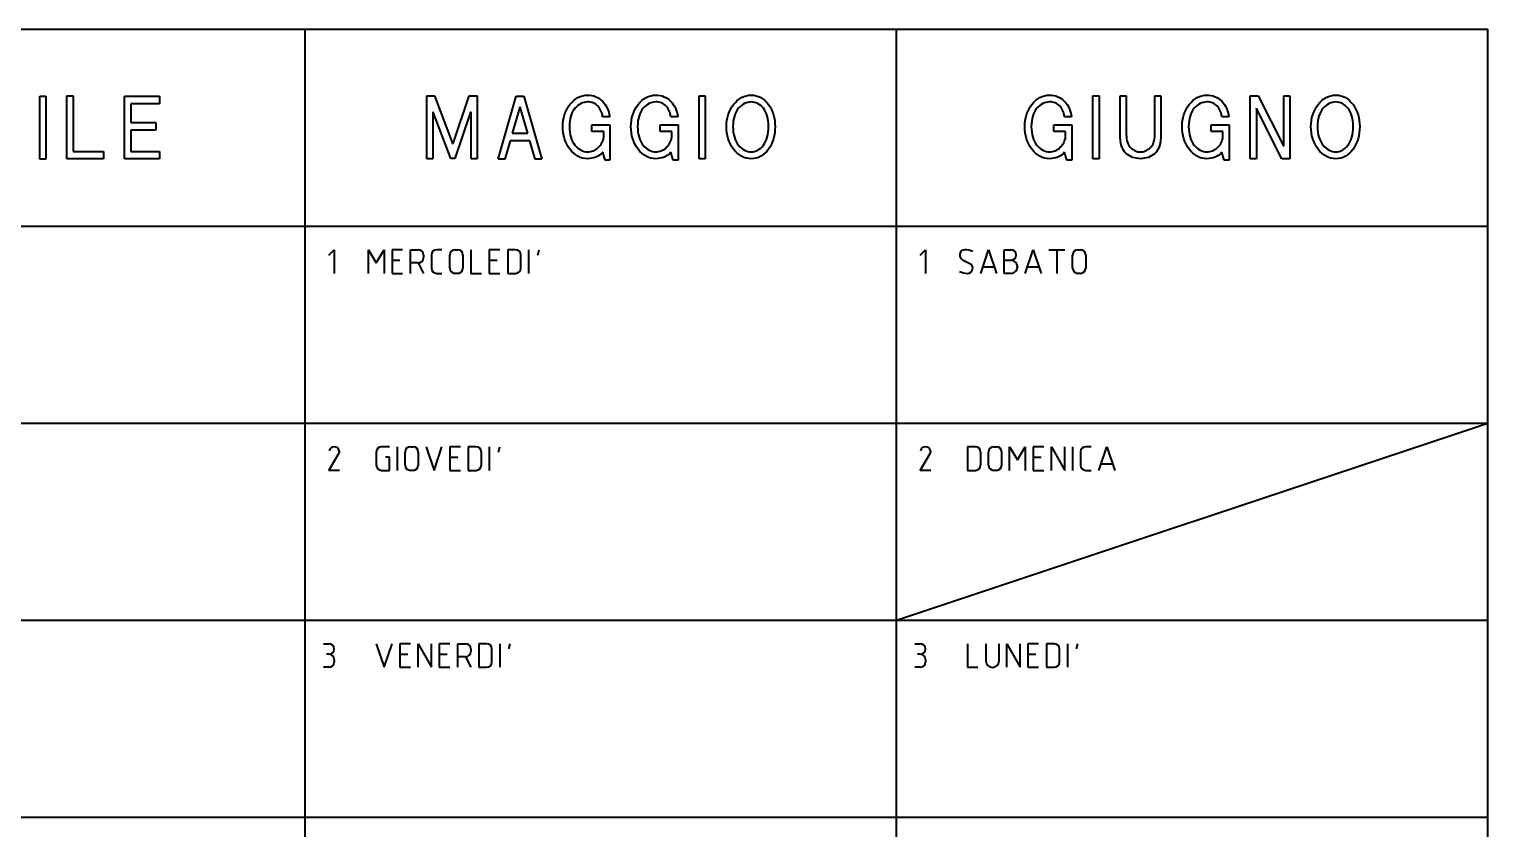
# Model space of a CAD drawing. Header units: millimetres. Extents: x 0 to 750, y -760 to 40.
# Drawn here: x 565 to 750, y -61.5 to 40 of the extents above; entities that cross this region are included whole.
import ezdxf

# ---------------------------------------------------------------- set-up
doc = ezdxf.new("R2010")
doc.units = ezdxf.units.MM
doc.layers.get('0').update_dxf_attribs({"lineweight": 40, "true_color": 0xffffff})

msp = doc.modelspace()

# ---------------------------------------------------------------- linework, layer by layer
for p, q in [((525, 40), (600, 40)), ((600, 40), (675, 40)), ((600, 15), (600, 40)), ((675, 40), (750, 40)), ((675, 15), (675, 40)), ((750, 15), (750, 40)), ((566.31, 23.51), (566.31, 31.51)), ((566.31, 31.51), (567.09, 31.51)), ((567.09, 31.51), (567.09, 23.51)), ((569.76, 31.55), (570.54, 31.55)), ((569.76, 23.53), (569.76, 31.55)), ((570.54, 31.55), (570.54, 24.49)), ((577.08, 23.53), (577.08, 31.49)), ((577.08, 31.49), (581.51, 31.49)), ((581.51, 31.49), (581.51, 30.54)), ((615.4, 23.54), (615.4, 31.54)), ((615.4, 31.54), (616.41, 31.54)), ((616.41, 31.54), (618.68, 25.5)), ((618.76, 25.5), (620.8, 31.54)), ((620.8, 31.54), (621.81, 31.54)), ((621.81, 31.54), (621.81, 23.54)), ((624.47, 23.49), (626.76, 31.49)), ((626.76, 31.49), (627.71, 31.49)), ((627.71, 31.49), (629.99, 23.49)), ((634.58, 31.33), (634.86, 31.46)), ((634.86, 31.46), (635.17, 31.55)), ((635.17, 31.55), (635.48, 31.61)), ((635.48, 31.61), (635.8, 31.63)), ((635.8, 31.63), (636.09, 31.61)), ((636.09, 31.61), (636.35, 31.58)), ((636.35, 31.58), (636.61, 31.52)), ((636.61, 31.52), (636.85, 31.43)), ((643.23, 31.33), (643.51, 31.46)), ((643.51, 31.46), (643.82, 31.55)), ((643.82, 31.55), (644.13, 31.61)), ((644.13, 31.61), (644.45, 31.63)), ((644.45, 31.63), (644.73, 31.61)), ((644.73, 31.61), (645, 31.58)), ((645, 31.58), (645.26, 31.52)), ((645.26, 31.52), (645.5, 31.43)), ((649.96, 23.54), (649.96, 31.54)), ((649.96, 31.54), (650.74, 31.54)), ((650.74, 31.54), (650.74, 23.54)), ((655.33, 31.33), (655.62, 31.46)), ((655.62, 31.46), (655.92, 31.55)), ((655.92, 31.55), (656.24, 31.61)), ((656.24, 31.61), (656.57, 31.63)), ((656.57, 31.63), (656.89, 31.61)), ((656.89, 31.61), (657.2, 31.55)), ((657.2, 31.55), (657.5, 31.46)), ((657.5, 31.46), (657.78, 31.33)), ((693.17, 31.33), (693.45, 31.46)), ((693.45, 31.46), (693.76, 31.55)), ((693.76, 31.55), (694.07, 31.61)), ((694.07, 31.61), (694.39, 31.63)), ((694.39, 31.63), (694.68, 31.61)), ((694.68, 31.61), (694.94, 31.58)), ((694.94, 31.58), (695.2, 31.52)), ((695.2, 31.52), (695.44, 31.43)), ((699.9, 23.54), (699.9, 31.54)), ((699.9, 31.54), (700.68, 31.54)), ((700.68, 31.54), (700.68, 23.54)), ((703.35, 26.64), (703.35, 31.55)), ((703.35, 31.55), (704.14, 31.55)), ((704.14, 31.55), (704.14, 26.64)), ((707.76, 26.64), (707.76, 31.55)), ((707.76, 31.55), (708.54, 31.55)), ((708.54, 31.55), (708.54, 26.64)), ((713.13, 31.33), (713.41, 31.46)), ((713.41, 31.46), (713.72, 31.55)), ((713.72, 31.55), (714.03, 31.61)), ((714.03, 31.61), (714.35, 31.63)), ((714.35, 31.63), (714.63, 31.61)), ((714.63, 31.61), (714.9, 31.58)), ((714.9, 31.58), (715.16, 31.52)), ((715.16, 31.52), (715.4, 31.43)), ((719.86, 23.54), (719.86, 31.54)), ((719.86, 31.54), (720.87, 31.54)), ((720.87, 31.54), (724.1, 25.21)), ((724.11, 25.14), (724.11, 31.54)), ((724.11, 31.54), (724.9, 31.54)), ((724.9, 31.54), (724.9, 23.54)), ((729.49, 31.33), (729.78, 31.46)), ((729.78, 31.46), (730.08, 31.55)), ((730.08, 31.55), (730.39, 31.61)), ((730.39, 31.61), (730.72, 31.63)), ((730.72, 31.63), (731.04, 31.61)), ((731.04, 31.61), (731.35, 31.55)), ((731.35, 31.55), (731.65, 31.46)), ((731.65, 31.46), (731.93, 31.33)), ((581.51, 30.54), (577.87, 30.54)), ((577.87, 30.54), (577.87, 28.15)), ((627.2, 30.08), (626.26, 26.79)), ((627.26, 30.08), (627.2, 30.08)), ((628.21, 26.79), (627.26, 30.08)), ((633.02, 29.47), (633.17, 29.8)), ((633.17, 29.8), (633.36, 30.12)), ((633.36, 30.12), (633.57, 30.43)), ((633.57, 30.43), (633.8, 30.71)), ((633.8, 30.71), (634.05, 30.95)), ((634.05, 29.74), (633.9, 29.51)), ((634.05, 30.95), (634.31, 31.16)), ((634.21, 29.96), (634.05, 29.74)), ((634.39, 30.15), (634.21, 29.96)), ((634.31, 31.16), (634.58, 31.33)), ((634.58, 30.31), (634.39, 30.15)), ((634.77, 30.45), (634.58, 30.31)), ((634.97, 30.56), (634.77, 30.45)), ((635.17, 30.65), (634.97, 30.56)), ((635.37, 30.71), (635.17, 30.65)), ((635.59, 30.75), (635.37, 30.71)), ((635.8, 30.77), (635.59, 30.75)), ((636, 30.76), (635.8, 30.77)), ((636.19, 30.73), (636, 30.76)), ((636.37, 30.69), (636.19, 30.73)), ((636.54, 30.64), (636.37, 30.69)), ((636.69, 30.56), (636.54, 30.64)), ((636.84, 30.48), (636.69, 30.56)), ((636.98, 30.37), (636.84, 30.48)), ((636.85, 31.43), (637.08, 31.32)), ((637.1, 30.25), (636.98, 30.37)), ((637.08, 31.32), (637.3, 31.19)), ((637.22, 30.12), (637.1, 30.25)), ((637.32, 29.97), (637.22, 30.12)), ((637.3, 31.19), (637.5, 31.03)), ((637.42, 29.82), (637.32, 29.97)), ((637.5, 29.65), (637.42, 29.82)), ((637.5, 31.03), (637.7, 30.85)), ((637.57, 29.48), (637.5, 29.65)), ((637.7, 30.85), (637.88, 30.65)), ((637.88, 30.65), (638.03, 30.44)), ((638.03, 30.44), (638.17, 30.22)), ((638.17, 30.22), (638.3, 29.98)), ((638.3, 29.98), (638.4, 29.72)), ((638.4, 29.72), (638.49, 29.46)), ((641.66, 29.47), (641.82, 29.8)), ((641.82, 29.8), (642.01, 30.12)), ((642.01, 30.12), (642.22, 30.43)), ((642.22, 30.43), (642.45, 30.71)), ((642.45, 30.71), (642.7, 30.95)), ((642.69, 29.74), (642.55, 29.51)), ((642.86, 29.96), (642.69, 29.74)), ((642.7, 30.95), (642.96, 31.16)), ((643.04, 30.15), (642.86, 29.96)), ((642.96, 31.16), (643.23, 31.33)), ((643.23, 30.31), (643.04, 30.15)), ((643.42, 30.45), (643.23, 30.31)), ((643.62, 30.56), (643.42, 30.45)), ((643.82, 30.65), (643.62, 30.56)), ((644.02, 30.71), (643.82, 30.65)), ((644.23, 30.75), (644.02, 30.71)), ((644.45, 30.77), (644.23, 30.75)), ((644.65, 30.76), (644.45, 30.77)), ((644.84, 30.73), (644.65, 30.76)), ((645.02, 30.69), (644.84, 30.73)), ((645.19, 30.64), (645.02, 30.69)), ((645.34, 30.56), (645.19, 30.64)), ((645.48, 30.48), (645.34, 30.56)), ((645.63, 30.37), (645.48, 30.48)), ((645.5, 31.43), (645.73, 31.32)), ((645.75, 30.25), (645.63, 30.37)), ((645.73, 31.32), (645.95, 31.19)), ((645.87, 30.12), (645.75, 30.25)), ((645.97, 29.97), (645.87, 30.12)), ((645.95, 31.19), (646.15, 31.03)), ((646.07, 29.82), (645.97, 29.97)), ((646.15, 29.65), (646.07, 29.82)), ((646.15, 31.03), (646.34, 30.85)), ((646.22, 29.48), (646.15, 29.65)), ((646.34, 30.85), (646.52, 30.65)), ((646.52, 30.65), (646.68, 30.44)), ((646.68, 30.44), (646.82, 30.22)), ((646.82, 30.22), (646.95, 29.98)), ((646.95, 29.98), (647.05, 29.72)), ((647.05, 29.72), (647.14, 29.46)), ((653.76, 29.47), (653.92, 29.8)), ((653.92, 29.8), (654.1, 30.12)), ((654.1, 30.12), (654.31, 30.43)), ((654.31, 30.43), (654.55, 30.71)), ((654.55, 30.71), (654.8, 30.95)), ((654.79, 29.74), (654.65, 29.51)), ((654.96, 29.96), (654.79, 29.74)), ((654.8, 30.95), (655.06, 31.16)), ((655.14, 30.15), (654.96, 29.96)), ((655.06, 31.16), (655.33, 31.33)), ((655.33, 30.31), (655.14, 30.15)), ((655.52, 30.45), (655.33, 30.31)), ((655.72, 30.56), (655.52, 30.45)), ((655.92, 30.65), (655.72, 30.56)), ((656.13, 30.71), (655.92, 30.65)), ((656.34, 30.75), (656.13, 30.71)), ((656.57, 30.77), (656.34, 30.75)), ((656.78, 30.75), (656.57, 30.77)), ((657, 30.71), (656.78, 30.75)), ((657.2, 30.65), (657, 30.71)), ((657.4, 30.56), (657.2, 30.65)), ((657.59, 30.45), (657.4, 30.56)), ((657.77, 30.31), (657.59, 30.45)), ((657.94, 30.15), (657.77, 30.31)), ((657.78, 31.33), (658.05, 31.16)), ((658.11, 29.96), (657.94, 30.15)), ((658.05, 31.16), (658.29, 30.95)), ((658.26, 29.74), (658.11, 29.96)), ((658.39, 29.51), (658.26, 29.74)), ((658.29, 30.95), (658.53, 30.71)), ((658.53, 30.71), (658.75, 30.43)), ((658.75, 30.43), (658.95, 30.12)), ((658.95, 30.12), (659.12, 29.8)), ((659.12, 29.8), (659.27, 29.47)), ((691.6, 29.47), (691.76, 29.8)), ((691.76, 29.8), (691.95, 30.12)), ((691.95, 30.12), (692.16, 30.43)), ((692.16, 30.43), (692.39, 30.71)), ((692.39, 30.71), (692.64, 30.95)), ((692.64, 29.74), (692.49, 29.51)), ((692.64, 30.95), (692.9, 31.16)), ((692.8, 29.96), (692.64, 29.74)), ((692.98, 30.15), (692.8, 29.96)), ((692.9, 31.16), (693.17, 31.33)), ((693.17, 30.31), (692.98, 30.15)), ((693.36, 30.45), (693.17, 30.31)), ((693.56, 30.56), (693.36, 30.45)), ((693.76, 30.65), (693.56, 30.56)), ((693.96, 30.71), (693.76, 30.65)), ((694.18, 30.75), (693.96, 30.71)), ((694.39, 30.77), (694.18, 30.75)), ((694.59, 30.76), (694.39, 30.77)), ((694.78, 30.73), (694.59, 30.76)), ((694.96, 30.69), (694.78, 30.73)), ((695.13, 30.64), (694.96, 30.69)), ((695.28, 30.56), (695.13, 30.64)), ((695.43, 30.48), (695.28, 30.56)), ((695.57, 30.37), (695.43, 30.48)), ((695.44, 31.43), (695.67, 31.32)), ((695.69, 30.25), (695.57, 30.37)), ((695.67, 31.32), (695.89, 31.19)), ((695.81, 30.12), (695.69, 30.25)), ((695.91, 29.97), (695.81, 30.12)), ((695.89, 31.19), (696.09, 31.03)), ((696.01, 29.82), (695.91, 29.97)), ((696.09, 29.65), (696.01, 29.82)), ((696.09, 31.03), (696.28, 30.85)), ((696.16, 29.48), (696.09, 29.65)), ((696.28, 30.85), (696.47, 30.65)), ((696.47, 30.65), (696.62, 30.44)), ((696.62, 30.44), (696.76, 30.22)), ((696.76, 30.22), (696.89, 29.98)), ((696.89, 29.98), (696.99, 29.72)), ((696.99, 29.72), (697.08, 29.46)), ((711.56, 29.47), (711.72, 29.8)), ((711.72, 29.8), (711.91, 30.12)), ((711.91, 30.12), (712.12, 30.43)), ((712.12, 30.43), (712.35, 30.71)), ((712.35, 30.71), (712.6, 30.95)), ((712.6, 29.74), (712.45, 29.51)), ((712.6, 30.95), (712.86, 31.16)), ((712.76, 29.96), (712.6, 29.74)), ((712.94, 30.15), (712.76, 29.96)), ((712.86, 31.16), (713.13, 31.33)), ((713.13, 30.31), (712.94, 30.15)), ((713.32, 30.45), (713.13, 30.31)), ((713.52, 30.56), (713.32, 30.45)), ((713.72, 30.65), (713.52, 30.56)), ((713.92, 30.71), (713.72, 30.65)), ((714.13, 30.75), (713.92, 30.71)), ((714.35, 30.77), (714.13, 30.75)), ((714.55, 30.76), (714.35, 30.77)), ((714.74, 30.73), (714.55, 30.76)), ((714.92, 30.69), (714.74, 30.73)), ((715.09, 30.64), (714.92, 30.69)), ((715.24, 30.56), (715.09, 30.64)), ((715.38, 30.48), (715.24, 30.56)), ((715.53, 30.37), (715.38, 30.48)), ((715.4, 31.43), (715.63, 31.32)), ((715.65, 30.25), (715.53, 30.37)), ((715.63, 31.32), (715.85, 31.19)), ((715.77, 30.12), (715.65, 30.25)), ((715.87, 29.97), (715.77, 30.12)), ((715.85, 31.19), (716.05, 31.03)), ((715.97, 29.82), (715.87, 29.97)), ((716.05, 29.65), (715.97, 29.82)), ((716.05, 31.03), (716.24, 30.85)), ((716.12, 29.48), (716.05, 29.65)), ((716.24, 30.85), (716.42, 30.65)), ((716.42, 30.65), (716.58, 30.44)), ((716.58, 30.44), (716.72, 30.22)), ((716.72, 30.22), (716.85, 29.98)), ((716.85, 29.98), (716.95, 29.72)), ((716.95, 29.72), (717.04, 29.46)), ((720.65, 29.93), (720.64, 29.97)), ((720.64, 29.97), (720.64, 23.54)), ((723.89, 23.54), (720.65, 29.93)), ((727.92, 29.47), (728.08, 29.8)), ((728.08, 29.8), (728.26, 30.12)), ((728.26, 30.12), (728.47, 30.43)), ((728.47, 30.43), (728.71, 30.71)), ((728.71, 30.71), (728.95, 30.95)), ((728.94, 29.74), (728.8, 29.51)), ((729.11, 29.96), (728.94, 29.74)), ((728.95, 30.95), (729.21, 31.16)), ((729.29, 30.15), (729.11, 29.96)), ((729.21, 31.16), (729.49, 31.33)), ((729.48, 30.31), (729.29, 30.15)), ((729.67, 30.45), (729.48, 30.31)), ((729.87, 30.56), (729.67, 30.45)), ((730.07, 30.65), (729.87, 30.56)), ((730.28, 30.71), (730.07, 30.65)), ((730.5, 30.75), (730.28, 30.71)), ((730.72, 30.77), (730.5, 30.75)), ((730.94, 30.75), (730.72, 30.77)), ((731.15, 30.71), (730.94, 30.75)), ((731.35, 30.65), (731.15, 30.71)), ((731.55, 30.56), (731.35, 30.65)), ((731.74, 30.45), (731.55, 30.56)), ((731.92, 30.31), (731.74, 30.45)), ((732.09, 30.15), (731.92, 30.31)), ((731.93, 31.33), (732.2, 31.16)), ((732.26, 29.96), (732.09, 30.15)), ((732.2, 31.16), (732.45, 30.95)), ((732.41, 29.74), (732.26, 29.96)), ((732.54, 29.51), (732.41, 29.74)), ((732.45, 30.95), (732.68, 30.71)), ((732.68, 30.71), (732.9, 30.43)), ((732.9, 30.43), (733.1, 30.12)), ((733.1, 30.12), (733.27, 29.8)), ((733.27, 29.8), (733.42, 29.47)), ((577.87, 28.15), (581.02, 28.15)), ((581.02, 28.15), (581.02, 27.18)), ((616.24, 29.47), (616.19, 29.47)), ((616.19, 29.47), (616.19, 23.54)), ((618.46, 23.58), (616.24, 29.47)), ((620.97, 29.47), (618.98, 23.58)), ((621.02, 29.47), (620.97, 29.47)), ((621.02, 23.54), (621.02, 29.47)), ((632.66, 27.65), (632.67, 28.03)), ((632.67, 28.03), (632.72, 28.41)), ((632.72, 28.41), (632.79, 28.78)), ((632.79, 28.78), (632.89, 29.13)), ((632.89, 29.13), (633.02, 29.47)), ((633.51, 28), (633.5, 27.64)), ((633.55, 28.35), (633.51, 28)), ((633.6, 28.67), (633.55, 28.35)), ((633.68, 28.97), (633.6, 28.67)), ((633.78, 29.25), (633.68, 28.97)), ((633.9, 29.51), (633.78, 29.25)), ((636.35, 27), (636.35, 27.86)), ((636.35, 27.86), (638.64, 27.86)), ((637.64, 29.29), (637.57, 29.48)), ((637.68, 29.09), (637.64, 29.29)), ((637.72, 28.89), (637.68, 29.09)), ((638.61, 28.89), (637.72, 28.89)), ((638.49, 29.46), (638.56, 29.18)), ((638.56, 29.18), (638.61, 28.89)), ((638.64, 27.86), (638.64, 23.37)), ((641.31, 27.65), (641.32, 28.03)), ((641.32, 28.03), (641.37, 28.41)), ((641.37, 28.41), (641.44, 28.78)), ((641.44, 28.78), (641.54, 29.13)), ((641.54, 29.13), (641.66, 29.47)), ((642.16, 28), (642.15, 27.64)), ((642.19, 28.35), (642.16, 28)), ((642.25, 28.67), (642.19, 28.35)), ((642.33, 28.97), (642.25, 28.67)), ((642.43, 29.25), (642.33, 28.97)), ((642.55, 29.51), (642.43, 29.25)), ((645, 27), (645, 27.86)), ((645, 27.86), (647.29, 27.86)), ((646.28, 29.29), (646.22, 29.48)), ((646.33, 29.09), (646.28, 29.29)), ((646.37, 28.89), (646.33, 29.09)), ((647.25, 28.89), (646.37, 28.89)), ((647.14, 29.46), (647.2, 29.18)), ((647.2, 29.18), (647.25, 28.89)), ((647.29, 27.86), (647.29, 23.37)), ((653.41, 27.65), (653.42, 28.03)), ((653.42, 28.03), (653.47, 28.41)), ((653.47, 28.41), (653.54, 28.78)), ((653.54, 28.78), (653.63, 29.13)), ((653.63, 29.13), (653.76, 29.47)), ((654.26, 28), (654.25, 27.64)), ((654.29, 28.35), (654.26, 28)), ((654.35, 28.67), (654.29, 28.35)), ((654.43, 28.97), (654.35, 28.67)), ((654.53, 29.25), (654.43, 28.97)), ((654.65, 29.51), (654.53, 29.25)), ((658.5, 29.25), (658.39, 29.51)), ((658.59, 28.97), (658.5, 29.25)), ((658.67, 28.67), (658.59, 28.97)), ((658.72, 28.35), (658.67, 28.67)), ((658.75, 28.01), (658.72, 28.35)), ((658.76, 27.65), (658.75, 28.01)), ((659.27, 29.47), (659.38, 29.13)), ((659.38, 29.13), (659.48, 28.77)), ((659.48, 28.77), (659.54, 28.41)), ((659.54, 28.41), (659.58, 28.03)), ((659.58, 28.03), (659.6, 27.64)), ((691.25, 27.65), (691.26, 28.03)), ((691.26, 28.03), (691.31, 28.41)), ((691.31, 28.41), (691.38, 28.78)), ((691.38, 28.78), (691.48, 29.13)), ((691.48, 29.13), (691.6, 29.47)), ((692.1, 28), (692.09, 27.64)), ((692.14, 28.35), (692.1, 28)), ((692.19, 28.67), (692.14, 28.35)), ((692.27, 28.97), (692.19, 28.67)), ((692.37, 29.25), (692.27, 28.97)), ((692.49, 29.51), (692.37, 29.25)), ((694.94, 27), (694.94, 27.86)), ((694.94, 27.86), (697.23, 27.86)), ((696.23, 29.29), (696.16, 29.48)), ((696.27, 29.09), (696.23, 29.29)), ((696.31, 28.89), (696.27, 29.09)), ((697.2, 28.89), (696.31, 28.89)), ((697.08, 29.46), (697.15, 29.18)), ((697.15, 29.18), (697.2, 28.89)), ((697.23, 27.86), (697.23, 23.37)), ((711.21, 27.65), (711.22, 28.03)), ((711.22, 28.03), (711.27, 28.41)), ((711.27, 28.41), (711.34, 28.78)), ((711.34, 28.78), (711.44, 29.13)), ((711.44, 29.13), (711.56, 29.47)), ((712.06, 28), (712.05, 27.64)), ((712.1, 28.35), (712.06, 28)), ((712.15, 28.67), (712.1, 28.35)), ((712.23, 28.97), (712.15, 28.67)), ((712.33, 29.25), (712.23, 28.97)), ((712.45, 29.51), (712.33, 29.25)), ((714.9, 27), (714.9, 27.86)), ((714.9, 27.86), (717.19, 27.86)), ((716.18, 29.29), (716.12, 29.48)), ((716.23, 29.09), (716.18, 29.29)), ((716.27, 28.89), (716.23, 29.09)), ((717.16, 28.89), (716.27, 28.89)), ((717.04, 29.46), (717.1, 29.18)), ((717.1, 29.18), (717.16, 28.89)), ((717.19, 27.86), (717.19, 23.37)), ((727.56, 27.65), (727.58, 28.03)), ((727.58, 28.03), (727.62, 28.41)), ((727.62, 28.41), (727.69, 28.78)), ((727.69, 28.78), (727.79, 29.13)), ((727.79, 29.13), (727.92, 29.47)), ((728.41, 28), (728.4, 27.64)), ((728.45, 28.35), (728.41, 28)), ((728.5, 28.67), (728.45, 28.35)), ((728.58, 28.97), (728.5, 28.67)), ((728.68, 29.25), (728.58, 28.97)), ((728.8, 29.51), (728.68, 29.25)), ((732.66, 29.25), (732.54, 29.51)), ((732.75, 28.97), (732.66, 29.25)), ((732.82, 28.67), (732.75, 28.97)), ((732.87, 28.35), (732.82, 28.67)), ((732.9, 28.01), (732.87, 28.35)), ((732.91, 27.65), (732.9, 28.01)), ((733.42, 29.47), (733.54, 29.13)), ((733.54, 29.13), (733.63, 28.77)), ((733.63, 28.77), (733.7, 28.41)), ((733.7, 28.41), (733.74, 28.03)), ((733.74, 28.03), (733.75, 27.64)), ((581.02, 27.18), (577.87, 27.18)), ((577.87, 27.18), (577.87, 24.49)), ((626.26, 26.79), (628.21, 26.79)), ((632.67, 27.23), (632.66, 27.65)), ((632.72, 26.83), (632.67, 27.23)), ((632.79, 26.45), (632.72, 26.83)), ((632.89, 26.08), (632.79, 26.45)), ((633.02, 25.73), (632.89, 26.08)), ((633.5, 27.64), (633.51, 27.26)), ((633.51, 27.26), (633.55, 26.91)), ((633.55, 26.91), (633.6, 26.58)), ((633.6, 26.58), (633.68, 26.27)), ((633.68, 26.27), (633.78, 25.98)), ((633.78, 25.98), (633.9, 25.72)), ((637.86, 27), (636.35, 27)), ((637.7, 25.73), (637.77, 25.92)), ((637.77, 25.92), (637.82, 26.11)), ((637.82, 26.11), (637.86, 26.31)), ((637.86, 26.31), (637.86, 27)), ((641.32, 27.23), (641.31, 27.65)), ((641.37, 26.83), (641.32, 27.23)), ((641.44, 26.45), (641.37, 26.83)), ((641.54, 26.08), (641.44, 26.45)), ((641.66, 25.73), (641.54, 26.08)), ((642.15, 27.64), (642.16, 27.26)), ((642.16, 27.26), (642.19, 26.91)), ((642.19, 26.91), (642.25, 26.58)), ((642.25, 26.58), (642.33, 26.27)), ((642.33, 26.27), (642.43, 25.98)), ((642.43, 25.98), (642.55, 25.72)), ((646.5, 27), (645, 27)), ((646.34, 25.73), (646.41, 25.92)), ((646.41, 25.92), (646.46, 26.11)), ((646.46, 26.11), (646.5, 26.31)), ((646.5, 26.31), (646.5, 27)), ((653.42, 27.23), (653.41, 27.65)), ((653.47, 26.83), (653.42, 27.23)), ((653.54, 26.45), (653.47, 26.83)), ((653.63, 26.08), (653.54, 26.45)), ((653.76, 25.73), (653.63, 26.08)), ((654.25, 27.64), (654.26, 27.26)), ((654.26, 27.26), (654.29, 26.91)), ((654.29, 26.91), (654.35, 26.58)), ((654.35, 26.58), (654.43, 26.27)), ((654.43, 26.27), (654.53, 25.98)), ((654.53, 25.98), (654.65, 25.72)), ((658.39, 25.72), (658.5, 25.98)), ((658.5, 25.98), (658.59, 26.27)), ((658.59, 26.27), (658.67, 26.58)), ((658.67, 26.58), (658.72, 26.91)), ((658.72, 26.91), (658.75, 27.27)), ((658.75, 27.27), (658.76, 27.65)), ((659.38, 26.08), (659.27, 25.73)), ((659.48, 26.45), (659.38, 26.08)), ((659.54, 26.83), (659.48, 26.45)), ((659.58, 27.23), (659.54, 26.83)), ((659.6, 27.64), (659.58, 27.23)), ((691.26, 27.23), (691.25, 27.65)), ((691.31, 26.83), (691.26, 27.23)), ((691.38, 26.45), (691.31, 26.83)), ((691.48, 26.08), (691.38, 26.45)), ((691.6, 25.73), (691.48, 26.08)), ((692.09, 27.64), (692.1, 27.26)), ((692.1, 27.26), (692.14, 26.91)), ((692.14, 26.91), (692.19, 26.58)), ((692.19, 26.58), (692.27, 26.27)), ((692.27, 26.27), (692.37, 25.98)), ((692.37, 25.98), (692.49, 25.72)), ((696.45, 27), (694.94, 27)), ((696.28, 25.73), (696.35, 25.92)), ((696.35, 25.92), (696.41, 26.11)), ((696.41, 26.11), (696.45, 26.31)), ((696.45, 26.31), (696.45, 27)), ((703.36, 26.23), (703.35, 26.64)), ((703.4, 25.85), (703.36, 26.23)), ((704.14, 26.64), (704.15, 26.35)), ((704.15, 26.35), (704.17, 26.08)), ((704.17, 26.08), (704.22, 25.84)), ((707.67, 25.84), (707.72, 26.08)), ((707.72, 26.08), (707.75, 26.35)), ((707.75, 26.35), (707.76, 26.64)), ((708.53, 26.23), (708.5, 25.85)), ((708.54, 26.64), (708.53, 26.23)), ((711.22, 27.23), (711.21, 27.65)), ((711.27, 26.83), (711.22, 27.23)), ((711.34, 26.45), (711.27, 26.83)), ((711.44, 26.08), (711.34, 26.45)), ((711.56, 25.73), (711.44, 26.08)), ((712.05, 27.64), (712.06, 27.26)), ((712.06, 27.26), (712.1, 26.91)), ((712.1, 26.91), (712.15, 26.58)), ((712.15, 26.58), (712.23, 26.27)), ((712.23, 26.27), (712.33, 25.98)), ((712.33, 25.98), (712.45, 25.72)), ((716.4, 27), (714.9, 27)), ((716.24, 25.73), (716.31, 25.92)), ((716.31, 25.92), (716.37, 26.11)), ((716.37, 26.11), (716.4, 26.31)), ((716.4, 26.31), (716.4, 27)), ((727.58, 27.23), (727.56, 27.65)), ((727.62, 26.83), (727.58, 27.23)), ((727.69, 26.45), (727.62, 26.83)), ((727.79, 26.08), (727.69, 26.45)), ((727.92, 25.73), (727.79, 26.08)), ((728.4, 27.64), (728.41, 27.26)), ((728.41, 27.26), (728.45, 26.91)), ((728.45, 26.91), (728.5, 26.58)), ((728.5, 26.58), (728.58, 26.27)), ((728.58, 26.27), (728.68, 25.98)), ((728.68, 25.98), (728.8, 25.72)), ((732.54, 25.72), (732.66, 25.98)), ((732.66, 25.98), (732.75, 26.27)), ((732.75, 26.27), (732.82, 26.58)), ((732.82, 26.58), (732.87, 26.91)), ((732.87, 26.91), (732.9, 27.27)), ((732.9, 27.27), (732.91, 27.65)), ((733.54, 26.08), (733.42, 25.73)), ((733.63, 26.45), (733.54, 26.08)), ((733.7, 26.83), (733.63, 26.45)), ((733.74, 27.23), (733.7, 26.83)), ((733.75, 27.64), (733.74, 27.23)), ((570.54, 24.49), (574.41, 24.49)), ((574.41, 24.49), (574.41, 23.53)), ((577.87, 24.49), (581.51, 24.49)), ((581.51, 24.49), (581.51, 23.53)), ((618.68, 25.5), (618.76, 25.5)), ((625.99, 25.82), (625.32, 23.49)), ((628.48, 25.82), (625.99, 25.82)), ((629.14, 23.49), (628.48, 25.82)), ((633.17, 25.39), (633.02, 25.73)), ((633.36, 25.07), (633.17, 25.39)), ((633.57, 24.76), (633.36, 25.07)), ((633.81, 24.48), (633.57, 24.76)), ((634.05, 24.24), (633.81, 24.48)), ((633.9, 25.72), (634.05, 25.48)), ((634.05, 25.48), (634.21, 25.26)), ((634.31, 24.03), (634.05, 24.24)), ((634.21, 25.26), (634.4, 25.06)), ((634.4, 25.06), (634.58, 24.89)), ((634.58, 24.89), (634.78, 24.75)), ((634.78, 24.75), (634.97, 24.63)), ((634.97, 24.63), (635.17, 24.54)), ((635.17, 24.54), (635.38, 24.48)), ((635.38, 24.48), (635.59, 24.44)), ((635.59, 24.44), (635.81, 24.42)), ((635.81, 24.42), (635.99, 24.43)), ((635.99, 24.43), (636.17, 24.46)), ((636.17, 24.46), (636.35, 24.5)), ((636.35, 24.5), (636.52, 24.56)), ((636.52, 24.56), (636.68, 24.63)), ((636.68, 24.63), (636.84, 24.72)), ((636.84, 24.72), (636.99, 24.83)), ((636.99, 24.83), (637.14, 24.96)), ((637.14, 24.96), (637.28, 25.09)), ((637.28, 25.09), (637.41, 25.24)), ((637.54, 24.18), (637.33, 24.02)), ((637.41, 25.24), (637.52, 25.4)), ((637.52, 25.4), (637.62, 25.56)), ((637.73, 24.37), (637.54, 24.18)), ((637.62, 25.56), (637.7, 25.73)), ((638.02, 23.37), (637.73, 24.37)), ((641.82, 25.39), (641.66, 25.73)), ((642.01, 25.07), (641.82, 25.39)), ((642.22, 24.76), (642.01, 25.07)), ((642.45, 24.48), (642.22, 24.76)), ((642.7, 24.24), (642.45, 24.48)), ((642.55, 25.72), (642.69, 25.48)), ((642.69, 25.48), (642.86, 25.26)), ((642.96, 24.03), (642.7, 24.24)), ((642.86, 25.26), (643.04, 25.06)), ((643.04, 25.06), (643.23, 24.89)), ((643.23, 24.89), (643.42, 24.75)), ((643.42, 24.75), (643.62, 24.63)), ((643.62, 24.63), (643.82, 24.54)), ((643.82, 24.54), (644.03, 24.48)), ((644.03, 24.48), (644.24, 24.44)), ((644.24, 24.44), (644.46, 24.42)), ((644.46, 24.42), (644.64, 24.43)), ((644.64, 24.43), (644.82, 24.46)), ((644.82, 24.46), (645, 24.5)), ((645, 24.5), (645.17, 24.56)), ((645.17, 24.56), (645.33, 24.63)), ((645.33, 24.63), (645.48, 24.72)), ((645.48, 24.72), (645.64, 24.83)), ((645.64, 24.83), (645.79, 24.96)), ((645.79, 24.96), (645.93, 25.09)), ((645.93, 25.09), (646.06, 25.24)), ((646.18, 24.18), (645.97, 24.02)), ((646.06, 25.24), (646.17, 25.4)), ((646.17, 25.4), (646.26, 25.56)), ((646.38, 24.37), (646.18, 24.18)), ((646.26, 25.56), (646.34, 25.73)), ((646.67, 23.37), (646.38, 24.37)), ((653.92, 25.39), (653.76, 25.73)), ((654.1, 25.07), (653.92, 25.39)), ((654.31, 24.76), (654.1, 25.07)), ((654.55, 24.48), (654.31, 24.76)), ((654.8, 24.24), (654.55, 24.48)), ((654.65, 25.72), (654.79, 25.48)), ((654.79, 25.48), (654.96, 25.26)), ((655.06, 24.03), (654.8, 24.24)), ((654.96, 25.26), (655.14, 25.06)), ((655.14, 25.06), (655.33, 24.89)), ((655.33, 24.89), (655.52, 24.75)), ((655.52, 24.75), (655.72, 24.63)), ((655.72, 24.63), (655.92, 24.54)), ((655.92, 24.54), (656.13, 24.48)), ((656.13, 24.48), (656.34, 24.44)), ((656.34, 24.44), (656.57, 24.42)), ((656.57, 24.42), (656.78, 24.44)), ((656.78, 24.44), (657, 24.48)), ((657, 24.48), (657.2, 24.54)), ((657.2, 24.54), (657.4, 24.63)), ((657.4, 24.63), (657.59, 24.75)), ((657.59, 24.75), (657.77, 24.89)), ((657.77, 24.89), (657.94, 25.06)), ((657.94, 25.06), (658.11, 25.26)), ((658.29, 24.24), (658.05, 24.03)), ((658.11, 25.26), (658.26, 25.48)), ((658.26, 25.48), (658.39, 25.72)), ((658.53, 24.48), (658.29, 24.24)), ((658.75, 24.76), (658.53, 24.48)), ((658.95, 25.07), (658.75, 24.76)), ((659.12, 25.39), (658.95, 25.07)), ((659.27, 25.73), (659.12, 25.39)), ((691.76, 25.39), (691.6, 25.73)), ((691.95, 25.07), (691.76, 25.39)), ((692.16, 24.76), (691.95, 25.07)), ((692.4, 24.48), (692.16, 24.76)), ((692.64, 24.24), (692.4, 24.48)), ((692.49, 25.72), (692.64, 25.48)), ((692.64, 25.48), (692.8, 25.26)), ((692.9, 24.03), (692.64, 24.24)), ((692.8, 25.26), (692.99, 25.06)), ((692.99, 25.06), (693.17, 24.89)), ((693.17, 24.89), (693.36, 24.75)), ((693.36, 24.75), (693.56, 24.63)), ((693.56, 24.63), (693.76, 24.54)), ((693.76, 24.54), (693.97, 24.48)), ((693.97, 24.48), (694.18, 24.44)), ((694.18, 24.44), (694.4, 24.42)), ((694.4, 24.42), (694.58, 24.43)), ((694.58, 24.43), (694.76, 24.46)), ((694.76, 24.46), (694.94, 24.5)), ((694.94, 24.5), (695.11, 24.56)), ((695.11, 24.56), (695.27, 24.63)), ((695.27, 24.63), (695.43, 24.72)), ((695.43, 24.72), (695.58, 24.83)), ((695.58, 24.83), (695.73, 24.96)), ((695.73, 24.96), (695.87, 25.09)), ((695.87, 25.09), (696, 25.24)), ((696.13, 24.18), (695.92, 24.02)), ((696, 25.24), (696.11, 25.4)), ((696.11, 25.4), (696.21, 25.56)), ((696.32, 24.37), (696.13, 24.18)), ((696.21, 25.56), (696.28, 25.73)), ((696.61, 23.37), (696.32, 24.37)), ((703.45, 25.5), (703.4, 25.85)), ((703.54, 25.19), (703.45, 25.5)), ((703.64, 24.91), (703.54, 25.19)), ((703.77, 24.66), (703.64, 24.91)), ((703.93, 24.44), (703.77, 24.66)), ((704.1, 24.25), (703.93, 24.44)), ((704.3, 24.09), (704.1, 24.25)), ((704.22, 25.84), (704.28, 25.61)), ((704.28, 25.61), (704.36, 25.41)), ((704.5, 23.95), (704.3, 24.09)), ((704.36, 25.41), (704.46, 25.23)), ((704.46, 25.23), (704.57, 25.07)), ((704.57, 25.07), (704.71, 24.93)), ((704.71, 24.93), (704.86, 24.81)), ((704.86, 24.81), (705, 24.71)), ((705, 24.71), (705.15, 24.62)), ((705.15, 24.62), (705.3, 24.55)), ((705.3, 24.55), (705.46, 24.49)), ((705.46, 24.49), (705.62, 24.45)), ((705.62, 24.45), (705.79, 24.43)), ((705.79, 24.43), (705.95, 24.42)), ((705.95, 24.42), (706.11, 24.43)), ((706.11, 24.43), (706.27, 24.45)), ((706.27, 24.45), (706.43, 24.49)), ((706.43, 24.49), (706.59, 24.55)), ((706.59, 24.55), (706.74, 24.62)), ((706.74, 24.62), (706.89, 24.71)), ((706.89, 24.71), (707.04, 24.81)), ((707.04, 24.81), (707.18, 24.93)), ((707.18, 24.93), (707.32, 25.07)), ((707.32, 25.07), (707.44, 25.23)), ((707.6, 24.09), (707.39, 23.95)), ((707.44, 25.23), (707.53, 25.41)), ((707.53, 25.41), (707.61, 25.61)), ((707.79, 24.25), (707.6, 24.09)), ((707.61, 25.61), (707.67, 25.84)), ((707.97, 24.44), (707.79, 24.25)), ((708.12, 24.66), (707.97, 24.44)), ((708.25, 24.91), (708.12, 24.66)), ((708.35, 25.19), (708.25, 24.91)), ((708.44, 25.5), (708.35, 25.19)), ((708.5, 25.85), (708.44, 25.5)), ((711.72, 25.39), (711.56, 25.73)), ((711.91, 25.07), (711.72, 25.39)), ((712.12, 24.76), (711.91, 25.07)), ((712.36, 24.48), (712.12, 24.76)), ((712.6, 24.24), (712.36, 24.48)), ((712.45, 25.72), (712.6, 25.48)), ((712.6, 25.48), (712.76, 25.26)), ((712.86, 24.03), (712.6, 24.24)), ((712.76, 25.26), (712.95, 25.06)), ((712.95, 25.06), (713.13, 24.89)), ((713.13, 24.89), (713.32, 24.75)), ((713.32, 24.75), (713.52, 24.63)), ((713.52, 24.63), (713.72, 24.54)), ((713.72, 24.54), (713.93, 24.48)), ((713.93, 24.48), (714.14, 24.44)), ((714.14, 24.44), (714.36, 24.42)), ((714.36, 24.42), (714.54, 24.43)), ((714.54, 24.43), (714.72, 24.46)), ((714.72, 24.46), (714.9, 24.5)), ((714.9, 24.5), (715.07, 24.56)), ((715.07, 24.56), (715.23, 24.63)), ((715.23, 24.63), (715.38, 24.72)), ((715.38, 24.72), (715.54, 24.83)), ((715.54, 24.83), (715.69, 24.96)), ((715.69, 24.96), (715.83, 25.09)), ((715.83, 25.09), (715.96, 25.24)), ((716.09, 24.18), (715.87, 24.02)), ((715.96, 25.24), (716.07, 25.4)), ((716.07, 25.4), (716.16, 25.56)), ((716.28, 24.37), (716.09, 24.18)), ((716.16, 25.56), (716.24, 25.73)), ((716.57, 23.37), (716.28, 24.37)), ((724.1, 25.21), (724.11, 25.14)), ((728.08, 25.39), (727.92, 25.73)), ((728.26, 25.07), (728.08, 25.39)), ((728.47, 24.76), (728.26, 25.07)), ((728.71, 24.48), (728.47, 24.76)), ((728.95, 24.24), (728.71, 24.48)), ((728.8, 25.72), (728.94, 25.48)), ((728.94, 25.48), (729.11, 25.26)), ((729.21, 24.03), (728.95, 24.24)), ((729.11, 25.26), (729.29, 25.06)), ((729.29, 25.06), (729.48, 24.89)), ((729.48, 24.89), (729.67, 24.75)), ((729.67, 24.75), (729.87, 24.63)), ((729.87, 24.63), (730.07, 24.54)), ((730.07, 24.54), (730.28, 24.48)), ((730.28, 24.48), (730.5, 24.44)), ((730.5, 24.44), (730.72, 24.42)), ((730.72, 24.42), (730.94, 24.44)), ((730.94, 24.44), (731.15, 24.48)), ((731.15, 24.48), (731.35, 24.54)), ((731.35, 24.54), (731.55, 24.63)), ((731.55, 24.63), (731.74, 24.75)), ((731.74, 24.75), (731.92, 24.89)), ((731.92, 24.89), (732.09, 25.06)), ((732.09, 25.06), (732.26, 25.26)), ((732.45, 24.24), (732.2, 24.03)), ((732.26, 25.26), (732.41, 25.48)), ((732.41, 25.48), (732.54, 25.72)), ((732.68, 24.48), (732.45, 24.24)), ((732.9, 24.76), (732.68, 24.48)), ((733.1, 25.07), (732.9, 24.76)), ((733.27, 25.39), (733.1, 25.07)), ((733.42, 25.73), (733.27, 25.39)), ((567.09, 23.51), (566.31, 23.51)), ((574.41, 23.53), (569.76, 23.53)), ((581.51, 23.53), (577.08, 23.53)), ((616.19, 23.54), (615.4, 23.54)), ((618.98, 23.58), (618.46, 23.58)), ((621.81, 23.54), (621.02, 23.54)), ((625.32, 23.49), (624.47, 23.49)), ((629.99, 23.49), (629.14, 23.49)), ((634.59, 23.86), (634.31, 24.03)), ((634.87, 23.73), (634.59, 23.86)), ((635.17, 23.64), (634.87, 23.73)), ((635.48, 23.58), (635.17, 23.64)), ((635.81, 23.56), (635.48, 23.58)), ((636.09, 23.58), (635.81, 23.56)), ((636.36, 23.61), (636.09, 23.58)), ((636.62, 23.68), (636.36, 23.61)), ((636.87, 23.76), (636.62, 23.68)), ((637.1, 23.88), (636.87, 23.76)), ((637.33, 24.02), (637.1, 23.88)), ((638.64, 23.37), (638.02, 23.37)), ((643.23, 23.86), (642.96, 24.03)), ((643.52, 23.73), (643.23, 23.86)), ((643.82, 23.64), (643.52, 23.73)), ((644.13, 23.58), (643.82, 23.64)), ((644.45, 23.56), (644.13, 23.58)), ((644.74, 23.58), (644.45, 23.56)), ((645.01, 23.61), (644.74, 23.58)), ((645.27, 23.68), (645.01, 23.61)), ((645.52, 23.76), (645.27, 23.68)), ((645.75, 23.88), (645.52, 23.76)), ((645.97, 24.02), (645.75, 23.88)), ((647.29, 23.37), (646.67, 23.37)), ((650.74, 23.54), (649.96, 23.54)), ((655.33, 23.86), (655.06, 24.03)), ((655.62, 23.73), (655.33, 23.86)), ((655.92, 23.64), (655.62, 23.73)), ((656.24, 23.58), (655.92, 23.64)), ((656.57, 23.56), (656.24, 23.58)), ((656.89, 23.58), (656.57, 23.56)), ((657.2, 23.64), (656.89, 23.58)), ((657.5, 23.73), (657.2, 23.64)), ((657.78, 23.86), (657.5, 23.73)), ((658.05, 24.03), (657.78, 23.86)), ((693.18, 23.86), (692.9, 24.03)), ((693.46, 23.73), (693.18, 23.86)), ((693.76, 23.64), (693.46, 23.73)), ((694.07, 23.58), (693.76, 23.64)), ((694.4, 23.56), (694.07, 23.58)), ((694.68, 23.58), (694.4, 23.56)), ((694.95, 23.61), (694.68, 23.58)), ((695.21, 23.68), (694.95, 23.61)), ((695.46, 23.76), (695.21, 23.68)), ((695.69, 23.88), (695.46, 23.76)), ((695.92, 24.02), (695.69, 23.88)), ((697.23, 23.37), (696.61, 23.37)), ((700.68, 23.54), (699.9, 23.54)), ((704.71, 23.83), (704.5, 23.95)), ((704.94, 23.73), (704.71, 23.83)), ((705.17, 23.66), (704.94, 23.73)), ((705.42, 23.61), (705.17, 23.66)), ((705.68, 23.57), (705.42, 23.61)), ((705.95, 23.56), (705.68, 23.57)), ((706.22, 23.57), (705.95, 23.56)), ((706.47, 23.61), (706.22, 23.57)), ((706.72, 23.66), (706.47, 23.61)), ((706.95, 23.73), (706.72, 23.66)), ((707.18, 23.83), (706.95, 23.73)), ((707.39, 23.95), (707.18, 23.83)), ((713.13, 23.86), (712.86, 24.03)), ((713.42, 23.73), (713.13, 23.86)), ((713.72, 23.64), (713.42, 23.73)), ((714.03, 23.58), (713.72, 23.64)), ((714.36, 23.56), (714.03, 23.58)), ((714.64, 23.58), (714.36, 23.56)), ((714.91, 23.61), (714.64, 23.58)), ((715.17, 23.68), (714.91, 23.61)), ((715.42, 23.76), (715.17, 23.68)), ((715.65, 23.88), (715.42, 23.76)), ((715.87, 24.02), (715.65, 23.88)), ((717.19, 23.37), (716.57, 23.37)), ((720.64, 23.54), (719.86, 23.54)), ((724.9, 23.54), (723.89, 23.54)), ((729.49, 23.86), (729.21, 24.03)), ((729.78, 23.73), (729.49, 23.86)), ((730.08, 23.64), (729.78, 23.73)), ((730.39, 23.58), (730.08, 23.64)), ((730.72, 23.56), (730.39, 23.58)), ((731.04, 23.58), (730.72, 23.56)), ((731.35, 23.64), (731.04, 23.58)), ((731.65, 23.73), (731.35, 23.64)), ((731.93, 23.86), (731.65, 23.73)), ((732.2, 24.03), (731.93, 23.86)), ((525, 15), (600, 15)), ((600, 15), (675, 15)), ((600, -10), (600, 15)), ((675, 15), (750, 15)), ((675, -10), (675, 15)), ((750, -10), (750, 15)), ((603, 11.33), (603.67, 12)), ((603.67, 12), (603.67, 9)), ((608, 9), (608, 12)), ((608, 12), (609, 10.33)), ((609, 10.33), (610, 12)), ((610, 12), (610, 9)), ((612.33, 12), (611, 12)), ((611, 12), (611, 9)), ((613.33, 9), (613.33, 12)), ((613.33, 12), (614.33, 12)), ((615, 11.33), (615, 11)), ((616, 11.33), (616, 9.67)), ((617.33, 12), (616.67, 12)), ((618.33, 9.67), (618.33, 11.33)), ((619, 12), (619.33, 12)), ((620, 11.33), (620, 9.67)), ((621, 12), (621, 9)), ((624.67, 12), (623.33, 12)), ((623.33, 12), (623.33, 9)), ((626.67, 12), (625.67, 12)), ((625.67, 12), (625.67, 9)), ((627.33, 9.67), (627.33, 11.33)), ((628.33, 12), (628.33, 9)), ((629.5, 11.33), (629.67, 12)), ((678, 11.33), (678.67, 12)), ((678.67, 12), (678.67, 9)), ((685.67, 9), (686.67, 12)), ((686.67, 12), (687.67, 9)), ((688.67, 9), (688.67, 12)), ((688.67, 12), (689.5, 12)), ((691.33, 9), (692.33, 12)), ((692.33, 12), (693.33, 9)), ((694.33, 12), (696.33, 12)), ((695.33, 12), (695.33, 9)), ((697.33, 9.67), (697.33, 11.33)), ((698, 12), (698.33, 12)), ((699, 11.33), (699, 9.67)), ((611, 10.67), (612, 10.67)), ((614.33, 10.33), (613.33, 10.33)), ((614.33, 10.33), (615, 9)), ((623.33, 10.67), (624.33, 10.67)), ((683.36, 10.74), (684.3, 10.26)), ((685.94, 9.83), (687.39, 9.83)), ((688.67, 10.67), (689.53, 10.67)), ((690.33, 9.87), (690.33, 9.8)), ((691.61, 9.83), (693.06, 9.83)), ((611, 9), (612.33, 9)), ((616.67, 9), (617.33, 9)), ((619.33, 9), (619, 9)), ((621, 9), (622.33, 9)), ((623.33, 9), (624.67, 9)), ((625.67, 9), (626.67, 9)), ((689.53, 9), (688.67, 9)), ((698.33, 9), (698, 9)), ((525, -10), (600, -10)), ((600, -10), (675, -10)), ((600, -35), (600, -10)), ((675, -10), (750, -10)), ((675, -35), (675, -10)), ((675, -35), (750, -10)), ((750, -35), (750, -10)), ((603, -16), (604.29, -13.78)), ((609, -13.67), (609, -15.33)), ((610.67, -13), (609.67, -13)), ((610.67, -14.33), (610.17, -14.33)), ((610.67, -16), (610.67, -14.33)), ((611.67, -13), (611.67, -16)), ((612.67, -15.33), (612.67, -13.67)), ((613.33, -13), (613.67, -13)), ((614.33, -13.67), (614.33, -15.33)), ((615.33, -13), (616.33, -16)), ((616.33, -16), (617.33, -13)), ((619.67, -13), (618.33, -13)), ((618.33, -13), (618.33, -16)), ((618.33, -14.33), (619.33, -14.33)), ((621.67, -13), (620.67, -13)), ((620.67, -13), (620.67, -16)), ((622.33, -15.33), (622.33, -13.67)), ((623.33, -13), (623.33, -16)), ((624.5, -13.67), (624.67, -13)), ((678, -16), (679.29, -13.78)), ((685, -13), (684, -13)), ((684, -13), (684, -16)), ((685.67, -15.33), (685.67, -13.67)), ((686.67, -15.33), (686.67, -13.67)), ((687.33, -13), (687.67, -13)), ((688.33, -13.67), (688.33, -15.33)), ((689.33, -16), (689.33, -13)), ((689.33, -13), (690.33, -14.67)), ((690.33, -14.67), (691.33, -13)), ((691.33, -13), (691.33, -16)), ((693.67, -13), (692.33, -13)), ((692.33, -13), (692.33, -16)), ((692.33, -14.33), (693.33, -14.33)), ((694.67, -16), (694.67, -13)), ((694.67, -13), (696.33, -16)), ((696.33, -16), (696.33, -13)), ((697.33, -13), (697.33, -16)), ((698.33, -13.67), (698.33, -15.33)), ((699.67, -13), (699, -13)), ((700.67, -16), (701.67, -13)), ((701.67, -13), (702.67, -16)), ((604.33, -16), (603, -16)), ((609.67, -16), (610.67, -16)), ((613.67, -16), (613.33, -16)), ((618.33, -16), (619.67, -16)), ((620.67, -16), (621.67, -16)), ((679.33, -16), (678, -16)), ((684, -16), (685, -16)), ((687.67, -16), (687.33, -16)), ((692.33, -16), (693.67, -16)), ((699, -16), (699.67, -16)), ((700.94, -15.17), (702.39, -15.17)), ((525, -35), (600, -35)), ((600, -35), (675, -35)), ((600, -60), (600, -35)), ((675, -35), (750, -35)), ((675, -60), (675, -35)), ((750, -60), (750, -35)), ((602.33, -38), (603, -38)), ((609, -38), (610, -41)), ((610, -41), (611, -38)), ((613.33, -38), (612, -38)), ((612, -38), (612, -41)), ((614.33, -41), (614.33, -38)), ((614.33, -38), (616, -41)), ((616, -41), (616, -38)), ((618.33, -38), (617, -38)), ((617, -38), (617, -41)), ((619.33, -41), (619.33, -38)), ((619.33, -38), (620.33, -38)), ((621, -38.67), (621, -39)), ((623, -38), (622, -38)), ((622, -38), (622, -41)), ((623.67, -40.33), (623.67, -38.67)), ((624.67, -38), (624.67, -41)), ((625.83, -38.67), (626, -38)), ((677.33, -38), (678, -38)), ((684, -38), (684, -41)), ((686.33, -38), (686.33, -40.17)), ((688, -40.17), (688, -38)), ((689, -41), (689, -38)), ((689, -38), (690.67, -41)), ((690.67, -41), (690.67, -38)), ((693, -38), (691.67, -38)), ((691.67, -38), (691.67, -41)), ((695, -38), (694, -38)), ((694, -38), (694, -41)), ((695.67, -40.33), (695.67, -38.67)), ((696.67, -38), (696.67, -41)), ((697.83, -38.67), (698, -38)), ((603, -39.33), (602.67, -39.33)), ((603.67, -40), (603.67, -40.33)), ((612, -39.33), (613, -39.33)), ((617, -39.33), (618, -39.33)), ((620.33, -39.67), (619.33, -39.67)), ((620.33, -39.67), (621, -41)), ((678, -39.33), (677.67, -39.33)), ((678.67, -40), (678.67, -40.33)), ((691.67, -39.33), (692.67, -39.33)), ((603, -41), (602.33, -41)), ((612, -41), (613.33, -41)), ((617, -41), (618.33, -41)), ((622, -41), (623, -41)), ((678, -41), (677.33, -41)), ((684, -41), (685.33, -41)), ((691.67, -41), (693, -41)), ((694, -41), (695, -41)), ((525, -60), (600, -60)), ((600, -60), (675, -60)), ((600, -85), (600, -60)), ((675, -60), (750, -60)), ((675, -85), (675, -60)), ((750, -85), (750, -60))]:
    msp.add_line(p, q)
for centre, radius, start, end in [((614.33, 11.33), 0.667, 0, 90), ((616.67, 11.33), 0.667, 90, 180), ((619, 11.33), 0.667, 90, 180), ((619.33, 11.33), 0.667, 0, 90), ((626.67, 11.33), 0.667, 0, 90), ((683.67, 11.33), 0.667, 90, 243), ((683.67, 9.79), 2.21, 63.07, 90), ((689.5, 11.33), 0.667, 270, 90), ((698, 11.33), 0.667, 90, 180), ((698.33, 11.33), 0.667, 0, 90), ((614.33, 11), 0.667, 270, 0), ((616.67, 9.67), 0.667, 180, 270), ((619, 9.67), 0.667, 180, 270), ((619.33, 9.67), 0.667, 270, 0), ((626.67, 9.67), 0.667, 270, 0), ((684, 9.67), 0.667, 270, 62.98), ((689.53, 9.87), 0.8, 0, 90), ((689.53, 9.8), 0.8, 270, 0), ((698, 9.67), 0.667, 180, 270), ((698.33, 9.67), 0.667, 270, 0), ((684, 11.21), 2.21, 243.1, 270), ((603.67, -13.67), 0.667, 14.48, 165.5), ((604, -13.62), 0.333, 329.8, 20.53), ((609.67, -13.67), 0.667, 90, 180), ((613.33, -13.67), 0.667, 90, 180), ((613.67, -13.67), 0.667, 0, 90), ((621.67, -13.67), 0.667, 0, 90), ((678.67, -13.67), 0.667, 14.48, 165.5), ((679, -13.62), 0.333, 329.8, 20.53), ((685, -13.67), 0.667, 0, 90), ((687.33, -13.67), 0.667, 90, 180), ((687.67, -13.67), 0.667, 0, 90), ((699, -13.67), 0.667, 90, 180), ((609.67, -15.33), 0.667, 180, 270), ((613.33, -15.33), 0.667, 180, 270), ((613.67, -15.33), 0.667, 270, 0), ((621.67, -15.33), 0.667, 270, 0), ((685, -15.33), 0.667, 270, 0), ((687.33, -15.33), 0.667, 180, 270), ((687.67, -15.33), 0.667, 270, 0), ((699, -15.33), 0.667, 180, 270), ((603, -38.67), 0.667, 270, 90), ((620.33, -38.67), 0.667, 0, 90), ((623, -38.67), 0.667, 0, 90), ((678, -38.67), 0.667, 270, 90), ((695, -38.67), 0.667, 0, 90), ((603, -40), 0.667, 0, 90), ((603, -40.33), 0.667, 270, 0), ((620.33, -39), 0.667, 270, 0), ((623, -40.33), 0.667, 270, 0), ((678, -40), 0.667, 0, 90), ((678, -40.33), 0.667, 270, 0), ((687.17, -40.17), 0.833, 180, 0), ((695, -40.33), 0.667, 270, 0)]:
    msp.add_arc(centre, radius, start, end)

doc.saveas('drawing.dxf')
